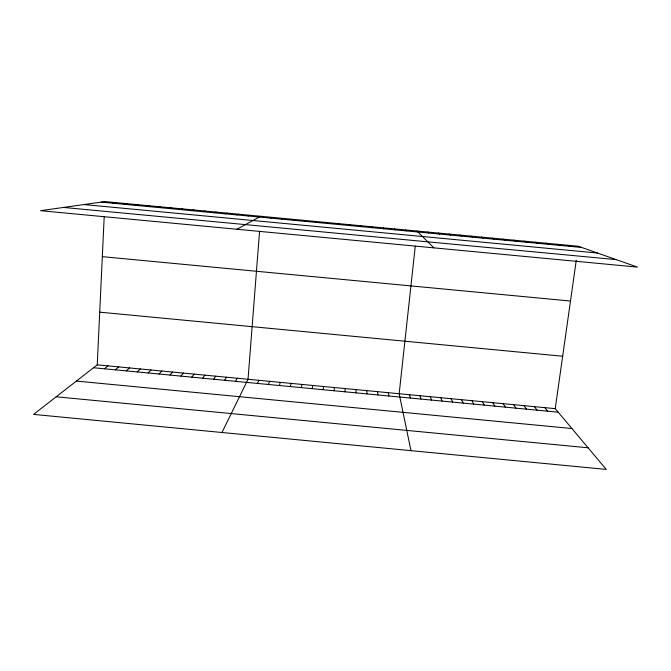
<?xml version="1.0" encoding="UTF-8"?>
<svg xmlns="http://www.w3.org/2000/svg" width="671" height="671" viewBox="0 0 671 671"><rect width="100%" height="100%" fill="white"/><g stroke="black" fill="none" stroke-linecap="round" stroke-linejoin="round"><path stroke-width="1.01" d="M345.045 391.805L345.146 388.559M349.91 225.59L349.943 224.71M97.245 364.856L555.236 408.647L606.248 469.415L33.55 414.401L97.245 364.856L104.198 216.716M259.56 231.394L248.027 379.274L221.984 432.501M334.091 390.757L334.343 387.528M415.282 246.114L399.161 393.726L410.971 450.652M323.137 389.708L323.548 386.496M555.236 408.647L576.263 260.306M312.183 388.66L312.753 385.464M301.229 387.612L301.967 384.433M338.587 224.517L338.788 223.653M290.283 386.571L291.172 383.401M279.337 385.523L280.386 382.369M268.392 384.475L269.599 381.338M257.446 383.426L258.813 380.306M327.263 223.451L327.633 222.604M235.571 381.338L237.249 378.243M224.634 380.289L226.463 377.211M315.94 222.378L316.477 221.547M213.697 379.241L215.685 376.179M202.759 378.192L204.915 375.148M191.831 377.152L194.137 374.116M180.902 376.104L183.368 373.093M304.617 221.313L305.322 220.499M169.973 375.064L172.59 372.061M159.044 374.015L161.82 371.029M148.123 372.967L151.059 369.998M137.194 371.927L140.289 368.975M293.302 220.247L294.175 219.451M126.274 370.878L129.528 367.943M115.362 369.838L118.767 366.911M104.441 368.79L108.006 365.88M281.979 219.174L283.028 218.394M270.665 218.109L271.881 217.345M236.913 229.247L260.734 216.288M248.044 215.978L249.595 215.24M236.737 214.905L238.448 214.192M225.422 213.839L227.31 213.135M214.124 212.774L216.171 212.086M202.818 211.709L205.041 211.038M191.52 210.644L193.902 209.981M180.214 209.57L182.772 208.933M168.924 208.505L171.642 207.884M157.626 207.44L160.52 206.836M146.328 206.374L149.39 205.787M135.039 205.309L138.268 204.739M123.749 204.244L127.146 203.682M112.46 203.179L116.024 202.634M101.178 202.114L581.682 247.456M83.95 204.554L597.509 253.034M63.544 207.44L616.272 259.635M102.319 256.657L570.493 301.036M99.719 312.158L562.667 356.234M93.529 367.75L558.213 412.195M76.393 381.078L571.927 428.526M56.196 396.787L588.098 447.792M567.49 245.242L570.753 246.433M556.72 244.219L559.824 245.401M545.959 243.204L548.895 244.37M535.198 242.189L537.974 243.338M524.437 241.174L527.045 242.306M513.676 240.159L516.125 241.275M502.923 239.144L505.204 240.243M492.17 238.13L494.292 239.212M481.417 237.115L483.372 238.18M470.665 236.1L472.459 237.157M459.912 235.085L461.547 236.125M449.167 234.07L450.635 235.093M438.423 233.055L439.723 234.062M427.679 232.049L428.819 233.038M416.934 231.034L433.885 247.859M405.762 229.977L406.576 230.933M544.818 407.649L547.645 411.18M534.41 406.66L537.077 410.174M523.992 405.661L526.509 409.159M394.598 228.92L395.236 229.868M513.583 404.663L515.949 408.153M503.166 403.674L505.38 407.146M492.766 402.675L494.821 406.131M482.357 401.677L484.261 405.125M383.426 227.872L383.904 228.794M471.948 400.688L473.709 404.11M461.547 399.69L463.149 403.103M451.147 398.691L452.598 402.097M440.746 397.702L442.046 401.082M430.346 396.704L431.495 400.075M372.262 226.815L372.573 227.729M419.945 395.714L420.943 399.069M409.553 394.716L410.392 398.054M388.35 392.694L388.886 395.999M361.107 225.766L361.241 226.655M377.547 391.654L377.924 394.951M366.743 390.623L366.962 393.902M355.94 389.591L355.999 392.854M104.911 201.585L40.528 210.694L637.45 267.092L578.259 246.257L104.911 201.585"/></g></svg>
